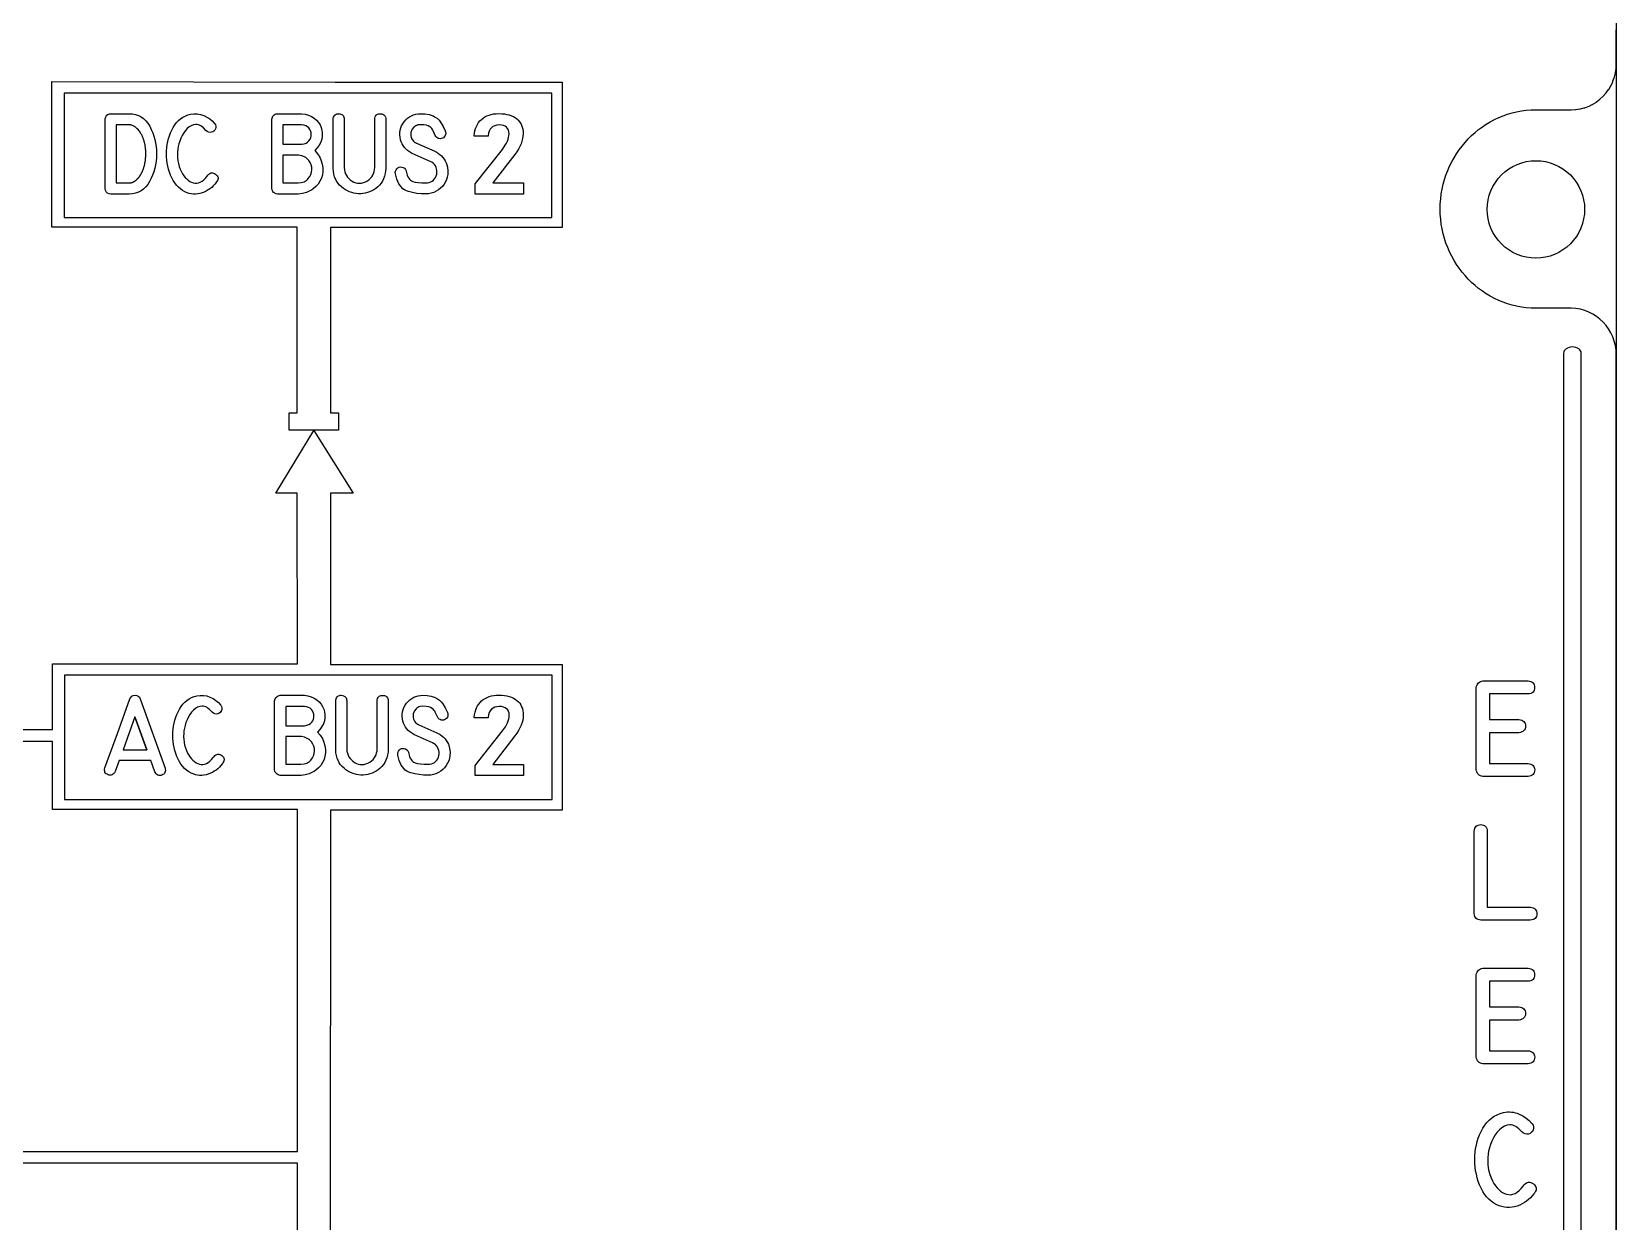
# Model space of a CAD drawing. Extents: x 27 to 704, y 10 to 614.
# Drawn here: x 445.4 to 526.3, y 299.1 to 359.8 of the extents above; entities that cross this region are included whole.
import ezdxf

# ---------------------------------------------------------------- set-up
doc = ezdxf.new("R2010")
doc.units = 0
for name, color, linetype in [('_BACKPANEL', 5, 'CONTINUOUS'), ('_ENGRAVING', 105, 'CONTINUOUS'), ('_TOPLAYER', 1, 'CONTINUOUS')]:
    doc.layers.add(name, color=color, linetype=linetype)

msp = doc.modelspace()

# ---------------------------------------------------------------- linework, layer by layer
at = {"layer": '_BACKPANEL'}
msp.add_lwpolyline([(526.323, 364.71), (526.323, 359.871), (526.323, 350.191), (526.323, 340.512), (526.323, 267.915), (526.323, 258.235), (203.984, 258.235), (203.984, 267.915), (203.984, 340.512), (203.984, 350.191), (203.984, 359.871), (203.984, 364.71)], close=True, dxfattribs=at)
msp.add_lwpolyline([(522.216, 348.274, -0.414214), (519.728, 350.762, -0.414214), (522.216, 353.25, -0.414214), (524.704, 350.762, -0.414214)], format="xyb", close=True, dxfattribs=at)
at = {"layer": '_ENGRAVING'}
for points in [[(460.913, 357.269), (472.494, 357.269), (472.494, 349.832), (460.664, 349.832), (460.664, 348.834), (460.663, 340.378), (461.082, 340.378), (461.082, 339.478), (458.561, 339.478), (458.561, 340.378), (458.968, 340.378), (458.96, 349.853), (446.446, 349.853), (446.446, 357.289)], [(447.06, 350.353), (471.971, 350.353), (471.971, 356.704), (447.06, 356.704)], [(449.444, 355.651), (450.385, 355.651), (450.554, 355.641), (450.713, 355.611), (450.861, 355.561), (450.998, 355.491), (451.123, 355.4), (451.238, 355.29), (451.342, 355.16), (451.435, 355.01), (451.517, 354.847), (451.588, 354.681), (451.648, 354.511), (451.697, 354.336), (451.735, 354.158), (451.762, 353.975), (451.779, 353.789), (451.784, 353.599), (451.779, 353.408), (451.762, 353.222), (451.735, 353.039), (451.697, 352.861), (451.647, 352.687), (451.587, 352.516), (451.516, 352.35), (451.434, 352.188), (451.341, 352.037), (451.237, 351.907), (451.122, 351.797), (450.996, 351.707), (450.86, 351.637), (450.712, 351.586), (450.554, 351.556), (450.385, 351.546), (449.444, 351.546), (449.448, 351.546), (449.444, 351.546), (449.372, 351.558), (449.282, 351.594), (449.246, 351.62), (449.217, 351.652), (449.195, 351.688), (449.179, 351.73), (449.167, 351.831), (449.165, 351.831), (449.167, 355.37), (449.165, 355.386), (449.172, 355.439), (449.189, 355.488), (449.216, 355.533), (449.251, 355.574), (449.294, 355.608), (449.341, 355.632), (449.391, 355.646), (449.446, 355.651)], [(454.865, 352.188), (454.847, 352.162), (454.837, 352.148), (454.829, 352.136), (454.758, 352.046), (454.682, 351.964), (454.6, 351.887), (454.513, 351.818), (454.421, 351.755), (454.323, 351.699), (454.22, 351.65), (454.112, 351.607), (454.001, 351.574), (453.89, 351.552), (453.78, 351.542), (453.67, 351.543), (453.561, 351.556), (453.452, 351.581), (453.344, 351.617), (453.236, 351.665), (453.115, 351.733), (453.002, 351.812), (452.898, 351.902), (452.801, 352.002), (452.714, 352.114), (452.634, 352.237), (452.563, 352.37), (452.5, 352.514), (452.446, 352.665), (452.4, 352.817), (452.362, 352.97), (452.332, 353.125), (452.311, 353.282), (452.299, 353.44), (452.294, 353.599), (452.298, 353.76), (452.311, 353.92), (452.332, 354.077), (452.362, 354.23), (452.4, 354.38), (452.447, 354.527), (452.502, 354.67), (452.566, 354.811), (452.638, 354.947), (452.719, 355.076), (452.808, 355.193), (452.907, 355.296), (453.014, 355.387), (453.129, 355.466), (453.253, 355.531), (453.386, 355.585), (453.527, 355.625), (453.695, 355.65), (453.862, 355.648), (454.03, 355.618), (454.196, 355.56), (454.356, 355.481), (454.5, 355.388), (454.629, 355.28), (454.743, 355.158), (454.753, 355.144), (454.79, 355.082), (454.809, 355.018), (454.809, 354.951), (454.791, 354.88), (454.759, 354.815), (454.715, 354.764), (454.66, 354.726), (454.594, 354.701), (454.518, 354.692), (454.446, 354.704), (454.377, 354.738), (454.31, 354.793), (454.178, 354.929), (454.112, 354.982), (454.048, 355.025), (453.984, 355.057), (453.92, 355.08), (453.857, 355.092), (453.795, 355.094), (453.674, 355.077), (453.56, 355.037), (453.453, 354.974), (453.352, 354.889), (453.258, 354.786), (453.173, 354.67), (453.095, 354.54), (453.026, 354.396), (452.968, 354.248), (452.921, 354.105), (452.888, 353.967), (452.867, 353.833), (452.854, 353.687), (452.85, 353.54), (452.857, 353.393), (452.874, 353.245), (452.901, 353.099), (452.94, 352.958), (452.991, 352.821), (453.054, 352.689), (453.116, 352.58), (453.182, 352.482), (453.251, 352.394), (453.325, 352.317), (453.402, 352.251), (453.484, 352.195), (453.569, 352.151), (453.658, 352.117), (453.749, 352.097), (453.839, 352.095), (453.929, 352.112), (454.018, 352.146), (454.107, 352.199), (454.195, 352.27), (454.283, 352.359), (454.37, 352.466), (454.408, 352.518), (454.455, 352.565), (454.503, 352.599), (454.552, 352.622), (454.601, 352.633), (454.651, 352.633), (454.701, 352.621), (454.753, 352.597), (454.804, 352.561), (454.851, 352.519), (454.886, 352.476), (454.911, 352.431), (454.924, 352.385), (454.926, 352.338), (454.917, 352.289), (454.897, 352.239)], [(459.195, 355.651), (459.377, 355.625), (459.544, 355.577), (459.696, 355.509), (459.833, 355.42), (459.952, 355.316), (460.052, 355.202), (460.132, 355.077), (460.191, 354.942), (460.23, 354.8), (460.248, 354.654), (460.244, 354.503), (460.218, 354.347), (460.169, 354.193), (460.094, 354.044), (459.993, 353.902), (459.866, 353.767), (460.005, 353.601), (460.115, 353.429), (460.197, 353.251), (460.249, 353.066), (460.275, 352.88), (460.275, 352.701), (460.251, 352.528), (460.202, 352.361), (460.13, 352.203), (460.034, 352.058), (459.916, 351.925), (459.776, 351.805), (459.698, 351.751), (459.615, 351.703), (459.436, 351.626), (459.239, 351.574), (459.023, 351.546), (459.017, 351.546), (457.955, 351.546), (457.897, 351.558), (457.845, 351.577), (457.8, 351.601), (457.761, 351.633), (457.729, 351.671), (457.703, 351.716), (457.684, 351.767), (457.671, 351.825), (457.671, 355.366), (457.683, 355.425), (457.702, 355.477), (457.727, 355.523), (457.759, 355.562), (457.798, 355.594), (457.844, 355.62), (457.896, 355.639), (457.955, 355.651)], [(463.492, 352.899), (463.492, 352.859), (463.484, 352.739), (463.458, 352.591), (463.421, 352.452), (463.374, 352.324), (463.317, 352.206), (463.249, 352.098), (463.171, 352), (463.082, 351.912), (462.983, 351.834), (462.878, 351.766), (462.771, 351.708), (462.662, 351.659), (462.551, 351.62), (462.439, 351.591), (462.325, 351.571), (462.21, 351.561), (462.092, 351.561), (461.975, 351.571), (461.861, 351.59), (461.749, 351.619), (461.639, 351.657), (461.532, 351.705), (461.428, 351.763), (461.326, 351.83), (461.227, 351.907), (461.134, 351.993), (461.053, 352.089), (460.983, 352.194), (460.924, 352.308), (460.876, 352.432), (460.84, 352.565), (460.814, 352.707), (460.8, 352.859), (460.8, 352.899), (460.8, 355.37), (460.806, 355.427), (460.822, 355.479), (460.848, 355.527), (460.878, 355.568), (460.912, 355.601), (460.95, 355.625), (460.992, 355.642), (461.037, 355.651), (461.087, 355.652), (461.141, 355.645), (461.193, 355.631), (461.238, 355.611), (461.276, 355.586), (461.308, 355.554), (461.332, 355.517), (461.35, 355.474), (461.36, 355.425), (461.363, 355.37), (461.363, 352.899), (461.376, 352.788), (461.4, 352.683), (461.434, 352.586), (461.479, 352.496), (461.535, 352.414), (461.602, 352.338), (461.68, 352.27), (461.768, 352.21), (461.862, 352.16), (461.957, 352.125), (462.054, 352.105), (462.152, 352.1), (462.251, 352.11), (462.351, 352.135), (462.453, 352.175), (462.555, 352.23), (462.642, 352.289), (462.716, 352.356), (462.778, 352.431), (462.828, 352.514), (462.867, 352.604), (462.897, 352.698), (462.918, 352.796), (462.931, 352.899), (462.931, 355.37), (462.935, 355.424), (462.95, 355.482), (462.971, 355.531), (462.999, 355.571), (463.033, 355.603), (463.074, 355.627), (463.122, 355.642), (463.176, 355.649), (463.236, 355.647), (463.296, 355.637), (463.348, 355.621), (463.392, 355.597), (463.428, 355.566), (463.456, 355.528), (463.476, 355.482), (463.488, 355.43), (463.492, 355.37)], [(465.988, 353.731), (466.02, 353.717), (466.056, 353.699), (466.088, 353.681), (466.119, 353.662), (466.152, 353.643), (466.246, 353.574), (466.33, 353.5), (466.406, 353.419), (466.472, 353.332), (466.528, 353.239), (466.575, 353.139), (466.613, 353.033), (466.641, 352.921), (466.663, 352.738), (466.657, 352.55), (466.633, 352.417), (466.593, 352.288), (466.538, 352.165), (466.466, 352.046), (466.382, 351.937), (466.287, 351.841), (466.182, 351.758), (466.068, 351.689), (465.938, 351.629), (465.806, 351.586), (465.671, 351.561), (465.535, 351.552), (465.306, 351.56), (465.082, 351.582), (464.863, 351.619), (464.65, 351.672), (464.548, 351.708), (464.454, 351.756), (464.368, 351.817), (464.289, 351.891), (464.218, 351.977), (464.154, 352.075), (464.098, 352.186), (464.049, 352.31), (464.013, 352.446), (463.985, 352.587), (463.978, 352.657), (463.988, 352.722), (464.014, 352.784), (464.056, 352.841), (464.109, 352.888), (464.169, 352.917), (464.235, 352.93), (464.307, 352.925), (464.379, 352.901), (464.44, 352.86), (464.489, 352.803), (464.526, 352.729), (464.532, 352.711), (464.589, 352.515), (464.624, 352.434), (464.664, 352.364), (464.708, 352.304), (464.756, 352.256), (464.809, 352.218), (464.867, 352.192), (464.998, 352.155), (465.152, 352.131), (465.33, 352.117), (465.531, 352.116), (465.625, 352.121), (465.711, 352.139), (465.79, 352.167), (465.861, 352.208), (465.924, 352.26), (465.979, 352.323), (466.027, 352.398), (466.068, 352.484), (466.093, 352.567), (466.105, 352.652), (466.103, 352.738), (466.088, 352.826), (466.06, 352.911), (466.022, 352.989), (465.973, 353.059), (465.914, 353.122), (465.847, 353.17), (465.762, 353.216), (464.838, 353.623), (464.808, 353.639), (464.7, 353.702), (464.603, 353.772), (464.516, 353.848), (464.44, 353.93), (464.375, 354.018), (464.321, 354.113), (464.278, 354.215), (464.245, 354.322), (464.218, 354.449), (464.206, 354.572), (464.208, 354.692), (464.224, 354.809), (464.255, 354.922), (464.3, 355.033), (464.358, 355.139), (464.431, 355.243), (464.515, 355.339), (464.604, 355.422), (464.7, 355.492), (464.802, 355.549), (464.91, 355.594), (465.025, 355.625), (465.146, 355.645), (465.273, 355.651), (465.493, 355.645), (465.7, 355.606), (465.801, 355.58), (465.902, 355.541), (466.02, 355.476), (466.124, 355.4), (466.213, 355.314), (466.287, 355.216), (466.415, 355.001), (466.529, 354.769), (466.547, 354.717), (466.554, 354.669), (466.553, 354.623), (466.544, 354.58), (466.527, 354.539), (466.477, 354.462), (466.435, 354.426), (466.382, 354.396), (466.326, 354.378), (466.268, 354.374), (466.207, 354.382), (466.149, 354.403), (466.098, 354.436), (466.054, 354.483), (466.018, 354.543), (465.907, 354.78), (465.875, 354.838), (465.836, 354.891), (465.792, 354.939), (465.742, 354.982), (465.657, 355.029), (465.567, 355.062), (465.437, 355.084), (465.253, 355.09), (465.127, 355.074), (465.07, 355.055), (465.017, 355.03), (464.968, 354.997), (464.922, 354.958), (464.844, 354.857), (464.803, 354.782), (464.778, 354.702), (464.767, 354.619), (464.772, 354.531), (464.795, 354.426), (464.838, 354.333), (464.899, 354.253), (464.979, 354.186), (464.997, 354.173), (465.019, 354.16), (465.041, 354.15), (465.065, 354.14)], [(469.263, 355.654), (469.409, 355.65), (469.546, 355.637), (469.674, 355.617), (469.793, 355.588), (469.904, 355.55), (470.005, 355.504), (470.098, 355.45), (470.182, 355.388), (470.258, 355.319), (470.323, 355.242), (470.378, 355.158), (470.423, 355.066), (470.459, 354.967), (470.484, 354.861), (470.499, 354.748), (470.504, 354.627), (470.504, 354.619), (470.497, 354.5), (470.477, 354.377), (470.443, 354.25), (470.397, 354.117), (470.337, 353.983), (470.264, 353.847), (470.179, 353.711), (470.081, 353.574), (468.951, 352.116), (470.517, 352.116), (470.517, 351.542), (468.048, 351.542), (468.048, 352.068), (469.445, 353.826), (469.591, 354.041), (469.649, 354.145), (469.698, 354.246), (469.736, 354.346), (469.764, 354.441), (469.78, 354.531), (469.786, 354.616), (469.786, 354.627), (469.778, 354.729), (469.753, 354.819), (469.713, 354.896), (469.656, 354.96), (469.584, 355.01), (469.497, 355.046), (469.395, 355.067), (469.279, 355.075), (469.162, 355.066), (469.057, 355.039), (468.965, 354.994), (468.886, 354.932), (468.821, 354.854), (468.771, 354.76), (468.738, 354.649), (468.72, 354.523), (468.72, 354.503), (468.002, 354.503), (468.002, 354.523), (468.018, 354.656), (468.043, 354.78), (468.076, 354.897), (468.118, 355.005), (468.169, 355.106), (468.229, 355.199), (468.298, 355.283), (468.376, 355.36), (468.461, 355.429), (468.554, 355.489), (468.654, 355.539), (468.762, 355.581), (468.876, 355.613), (468.998, 355.636), (469.127, 355.649)], [(450.385, 352.112), (450.393, 352.112), (450.403, 352.112), (450.41, 352.113), (450.419, 352.114), (450.428, 352.115), (450.439, 352.116), (450.447, 352.117), (450.456, 352.118), (450.464, 352.119), (450.474, 352.12), (450.49, 352.124), (450.498, 352.127), (450.508, 352.132), (450.517, 352.133), (450.528, 352.136), (450.536, 352.138), (450.546, 352.142), (450.564, 352.15), (450.584, 352.158), (450.592, 352.161), (450.602, 352.166), (450.618, 352.176), (450.638, 352.186), (450.646, 352.191), (450.656, 352.198), (450.674, 352.21), (450.683, 352.215), (450.694, 352.222), (450.702, 352.228), (450.712, 352.236), (450.72, 352.241), (450.73, 352.248), (450.75, 352.264), (450.766, 352.28), (450.774, 352.288), (450.784, 352.298), (450.792, 352.306), (450.802, 352.316), (450.82, 352.332), (450.828, 352.34), (450.838, 352.35), (450.846, 352.359), (450.856, 352.37), (450.872, 352.39), (450.89, 352.412), (450.906, 352.434), (450.914, 352.445), (450.924, 352.456), (450.931, 352.468), (450.94, 352.48), (450.947, 352.493), (450.956, 352.506), (450.972, 352.53), (450.979, 352.543), (450.988, 352.556), (450.995, 352.569), (451.004, 352.583), (451.016, 352.609), (451.023, 352.623), (451.032, 352.639), (451.039, 352.652), (451.048, 352.667), (451.053, 352.681), (451.06, 352.697), (451.073, 352.727), (451.087, 352.759), (451.092, 352.774), (451.099, 352.791), (451.104, 352.807), (451.111, 352.825), (451.121, 352.857), (451.126, 352.873), (451.133, 352.891), (451.143, 352.925), (451.155, 352.959), (451.158, 352.976), (451.163, 352.995), (451.167, 353.012), (451.173, 353.031), (451.176, 353.046), (451.181, 353.066), (451.187, 353.104), (451.19, 353.121), (451.195, 353.14), (451.197, 353.157), (451.201, 353.176), (451.207, 353.214), (451.21, 353.232), (451.215, 353.252), (451.219, 353.29), (451.22, 353.307), (451.223, 353.328), (451.227, 353.366), (451.229, 353.404), (451.231, 353.444), (451.233, 353.482), (451.234, 353.501), (451.237, 353.522), (451.238, 353.54), (451.239, 353.561), (451.239, 353.579), (451.239, 353.599), (451.239, 353.618), (451.239, 353.637), (451.238, 353.656), (451.237, 353.677), (451.237, 353.695), (451.237, 353.715), (451.233, 353.755), (451.231, 353.791), (451.227, 353.833), (451.225, 353.869), (451.221, 353.907), (451.218, 353.925), (451.217, 353.945), (451.209, 353.983), (451.205, 354), (451.203, 354.02), (451.197, 354.058), (451.191, 354.096), (451.181, 354.132), (451.175, 354.166), (451.169, 354.183), (451.165, 354.202), (451.159, 354.219), (451.155, 354.238), (451.145, 354.272), (451.135, 354.306), (451.128, 354.321), (451.123, 354.338), (451.111, 354.372), (451.099, 354.404), (451.092, 354.419), (451.087, 354.436), (451.079, 354.45), (451.073, 354.466), (451.06, 354.497), (451.048, 354.525), (451.034, 354.555), (451.026, 354.568), (451.02, 354.581), (451.004, 354.609), (450.988, 354.635), (450.979, 354.648), (450.972, 354.661), (450.956, 354.685), (450.948, 354.697), (450.942, 354.709), (450.908, 354.755), (450.876, 354.799), (450.84, 354.839), (450.804, 354.877), (450.77, 354.911), (450.732, 354.941), (450.694, 354.972), (450.656, 354.998), (450.62, 355.02), (450.584, 355.038), (450.546, 355.052), (450.508, 355.066), (450.49, 355.071), (450.474, 355.078), (450.439, 355.084), (450.403, 355.086), (450.393, 355.086), (450.385, 355.086), (449.726, 355.086), (449.726, 352.112)], [(459.195, 355.082), (458.237, 355.082), (458.237, 354.094), (459.201, 354.094), (459.317, 354.115), (459.417, 354.152), (459.501, 354.204), (459.569, 354.273), (459.622, 354.351), (459.659, 354.432), (459.681, 354.515), (459.687, 354.602), (459.678, 354.688), (459.654, 354.77), (459.615, 354.848), (459.56, 354.922), (459.491, 354.987), (459.407, 355.035), (459.308, 355.067)], [(459.017, 352.114), (459.177, 352.133), (459.316, 352.176), (459.378, 352.206), (459.435, 352.243), (459.487, 352.285), (459.534, 352.334), (459.613, 352.44), (459.669, 352.552), (459.705, 352.669), (459.719, 352.792), (459.712, 352.916), (459.682, 353.036), (459.631, 353.152), (459.558, 353.264), (459.514, 353.316), (459.463, 353.363), (459.407, 353.405), (459.345, 353.441), (459.205, 353.497), (459.041, 353.53), (458.237, 353.53), (458.237, 352.114)], [(447.08, 320.615), (471.99, 320.615), (471.99, 326.965), (447.08, 326.965)], [(521.819, 326.011), (519.845, 326.011), (519.845, 324.708), (521.35, 324.708), (521.429, 324.692), (521.498, 324.668), (521.556, 324.637), (521.603, 324.598), (521.64, 324.552), (521.666, 324.498), (521.682, 324.437), (521.687, 324.369), (521.681, 324.3), (521.665, 324.239), (521.639, 324.185), (521.602, 324.14), (521.554, 324.101), (521.497, 324.07), (521.428, 324.047), (521.35, 324.032), (519.845, 324.032), (519.845, 322.467), (521.819, 322.467), (521.898, 322.451), (521.966, 322.427), (522.023, 322.396), (522.071, 322.358), (522.107, 322.312), (522.134, 322.259), (522.149, 322.199), (522.155, 322.131), (522.149, 322.063), (522.134, 322.003), (522.107, 321.95), (522.071, 321.905), (522.023, 321.867), (521.966, 321.836), (521.898, 321.813), (521.819, 321.798), (519.513, 321.798), (519.443, 321.811), (519.381, 321.833), (519.326, 321.863), (519.28, 321.901), (519.242, 321.948), (519.212, 322.002), (519.189, 322.065), (519.175, 322.136), (519.175, 326.342), (519.19, 326.416), (519.213, 326.48), (519.244, 326.536), (519.282, 326.582), (519.329, 326.619), (519.382, 326.647), (519.444, 326.666), (519.513, 326.675), (521.819, 326.675), (521.898, 326.664), (521.966, 326.644), (522.023, 326.616), (522.07, 326.578), (522.107, 326.532), (522.133, 326.477), (522.148, 326.413), (522.153, 326.34), (522.148, 326.268), (522.132, 326.204), (522.106, 326.149), (522.069, 326.104), (522.022, 326.067), (521.965, 326.039), (521.897, 326.02)], [(449.149, 322.24), (449.786, 324), (450.426, 325.759), (450.467, 325.839), (450.524, 325.896), (450.597, 325.931), (450.686, 325.943), (450.776, 325.932), (450.849, 325.898), (450.907, 325.84), (450.949, 325.759), (452.224, 322.23), (452.234, 322.163), (452.235, 322.102), (452.227, 322.047), (452.211, 321.998), (452.185, 321.956), (452.15, 321.92), (452.106, 321.89), (452.053, 321.866), (451.997, 321.851), (451.944, 321.846), (451.894, 321.852), (451.848, 321.867), (451.805, 321.894), (451.766, 321.93), (451.729, 321.977), (451.697, 322.034), (451.492, 322.605), (449.871, 322.605), (449.672, 322.048), (449.638, 321.991), (449.601, 321.944), (449.561, 321.907), (449.518, 321.881), (449.471, 321.866), (449.42, 321.861), (449.367, 321.867), (449.31, 321.883), (449.256, 321.908), (449.212, 321.938), (449.177, 321.974), (449.152, 322.016), (449.137, 322.063), (449.131, 322.116), (449.135, 322.175)], [(455.177, 322.493), (455.159, 322.467), (455.149, 322.453), (455.141, 322.441), (455.071, 322.352), (454.994, 322.27), (454.913, 322.194), (454.826, 322.125), (454.734, 322.063), (454.637, 322.007), (454.534, 321.958), (454.426, 321.915), (454.316, 321.882), (454.206, 321.86), (454.096, 321.85), (453.987, 321.851), (453.878, 321.864), (453.77, 321.889), (453.662, 321.925), (453.554, 321.972), (453.434, 322.04), (453.321, 322.119), (453.217, 322.208), (453.121, 322.309), (453.034, 322.42), (452.955, 322.542), (452.884, 322.675), (452.821, 322.819), (452.767, 322.969), (452.721, 323.12), (452.683, 323.273), (452.654, 323.427), (452.633, 323.583), (452.621, 323.74), (452.616, 323.899), (452.62, 324.059), (452.633, 324.219), (452.654, 324.375), (452.683, 324.528), (452.721, 324.677), (452.768, 324.823), (452.823, 324.966), (452.886, 325.106), (452.958, 325.242), (453.039, 325.371), (453.128, 325.487), (453.226, 325.59), (453.333, 325.681), (453.448, 325.759), (453.571, 325.824), (453.704, 325.877), (453.845, 325.917), (454.011, 325.942), (454.178, 325.94), (454.345, 325.91), (454.511, 325.852), (454.669, 325.774), (454.813, 325.681), (454.942, 325.574), (455.056, 325.452), (455.066, 325.438), (455.102, 325.377), (455.121, 325.312), (455.121, 325.245), (455.104, 325.175), (455.071, 325.111), (455.027, 325.059), (454.973, 325.021), (454.907, 324.997), (454.832, 324.988), (454.759, 325), (454.69, 325.033), (454.624, 325.089), (454.492, 325.224), (454.427, 325.277), (454.363, 325.319), (454.299, 325.352), (454.236, 325.374), (454.173, 325.386), (454.111, 325.388), (453.991, 325.371), (453.877, 325.331), (453.77, 325.269), (453.67, 325.184), (453.576, 325.082), (453.491, 324.966), (453.414, 324.836), (453.345, 324.693), (453.287, 324.546), (453.241, 324.403), (453.207, 324.265), (453.186, 324.132), (453.173, 323.986), (453.17, 323.84), (453.177, 323.693), (453.193, 323.546), (453.22, 323.401), (453.26, 323.261), (453.31, 323.124), (453.373, 322.992), (453.435, 322.884), (453.5, 322.786), (453.57, 322.699), (453.643, 322.622), (453.72, 322.556), (453.801, 322.501), (453.886, 322.456), (453.975, 322.422), (454.065, 322.403), (454.155, 322.401), (454.245, 322.418), (454.334, 322.452), (454.422, 322.505), (454.51, 322.575), (454.597, 322.664), (454.684, 322.771), (454.722, 322.823), (454.769, 322.869), (454.816, 322.903), (454.865, 322.926), (454.914, 322.937), (454.964, 322.937), (455.014, 322.925), (455.065, 322.901), (455.116, 322.866), (455.163, 322.824), (455.198, 322.781), (455.222, 322.736), (455.236, 322.69), (455.238, 322.643), (455.229, 322.594), (455.208, 322.545)], [(459.334, 325.943), (459.515, 325.917), (459.682, 325.87), (459.833, 325.802), (459.969, 325.713), (460.088, 325.61), (460.188, 325.496), (460.267, 325.372), (460.326, 325.237), (460.365, 325.096), (460.383, 324.95), (460.379, 324.799), (460.353, 324.644), (460.304, 324.49), (460.229, 324.343), (460.129, 324.201), (460.002, 324.066), (460.141, 323.902), (460.251, 323.73), (460.332, 323.552), (460.384, 323.368), (460.41, 323.183), (460.41, 323.005), (460.386, 322.832), (460.337, 322.666), (460.265, 322.509), (460.17, 322.364), (460.053, 322.232), (459.913, 322.112), (459.835, 322.058), (459.753, 322.011), (459.574, 321.934), (459.378, 321.882), (459.163, 321.854), (459.157, 321.854), (458.099, 321.854), (458.041, 321.866), (457.99, 321.885), (457.945, 321.909), (457.906, 321.941), (457.874, 321.979), (457.848, 322.023), (457.829, 322.074), (457.816, 322.132), (457.816, 325.66), (457.828, 325.718), (457.847, 325.77), (457.872, 325.815), (457.904, 325.854), (457.943, 325.886), (457.988, 325.912), (458.04, 325.931), (458.099, 325.943)], [(459.334, 325.376), (458.379, 325.376), (458.379, 324.392), (459.34, 324.392), (459.455, 324.413), (459.555, 324.45), (459.639, 324.502), (459.707, 324.571), (459.759, 324.648), (459.796, 324.729), (459.818, 324.812), (459.824, 324.898), (459.815, 324.983), (459.791, 325.065), (459.752, 325.143), (459.698, 325.217), (459.629, 325.282), (459.545, 325.329), (459.447, 325.361)], [(463.614, 323.202), (463.614, 323.162), (463.606, 323.042), (463.58, 322.895), (463.544, 322.757), (463.497, 322.629), (463.44, 322.512), (463.372, 322.404), (463.294, 322.306), (463.206, 322.219), (463.107, 322.141), (463.002, 322.073), (462.896, 322.015), (462.787, 321.967), (462.677, 321.928), (462.566, 321.899), (462.452, 321.879), (462.337, 321.87), (462.22, 321.869), (462.103, 321.879), (461.989, 321.898), (461.878, 321.927), (461.769, 321.965), (461.662, 322.013), (461.558, 322.07), (461.457, 322.137), (461.358, 322.214), (461.266, 322.3), (461.185, 322.395), (461.115, 322.5), (461.056, 322.614), (461.009, 322.737), (460.972, 322.869), (460.947, 323.011), (460.933, 323.162), (460.933, 323.202), (460.933, 325.664), (460.939, 325.72), (460.955, 325.771), (460.981, 325.82), (461.011, 325.86), (461.044, 325.893), (461.082, 325.918), (461.124, 325.934), (461.169, 325.943), (461.219, 325.944), (461.272, 325.937), (461.324, 325.923), (461.369, 325.904), (461.407, 325.878), (461.439, 325.847), (461.463, 325.81), (461.48, 325.767), (461.491, 325.718), (461.494, 325.664), (461.494, 323.202), (461.507, 323.091), (461.53, 322.987), (461.565, 322.89), (461.61, 322.801), (461.665, 322.719), (461.732, 322.644), (461.809, 322.576), (461.897, 322.515), (461.991, 322.466), (462.086, 322.431), (462.182, 322.411), (462.279, 322.406), (462.378, 322.416), (462.478, 322.441), (462.579, 322.481), (462.681, 322.535), (462.768, 322.594), (462.842, 322.661), (462.903, 322.736), (462.953, 322.819), (462.992, 322.908), (463.022, 323.001), (463.043, 323.099), (463.055, 323.202), (463.055, 325.664), (463.059, 325.717), (463.074, 325.775), (463.095, 325.823), (463.123, 325.864), (463.157, 325.896), (463.198, 325.919), (463.245, 325.934), (463.299, 325.941), (463.36, 325.939), (463.419, 325.93), (463.471, 325.913), (463.515, 325.889), (463.551, 325.858), (463.578, 325.82), (463.598, 325.775), (463.61, 325.723), (463.614, 325.664)], [(466.1, 324.031), (466.132, 324.017), (466.168, 323.999), (466.2, 323.981), (466.231, 323.962), (466.263, 323.943), (466.357, 323.875), (466.442, 323.8), (466.517, 323.72), (466.582, 323.633), (466.638, 323.54), (466.685, 323.441), (466.723, 323.336), (466.751, 323.224), (466.773, 323.042), (466.767, 322.855), (466.743, 322.721), (466.703, 322.593), (466.648, 322.47), (466.577, 322.353), (466.493, 322.244), (466.398, 322.148), (466.294, 322.066), (466.18, 321.996), (466.05, 321.937), (465.919, 321.894), (465.785, 321.869), (465.649, 321.86), (465.421, 321.868), (465.198, 321.89), (464.98, 321.927), (464.768, 321.979), (464.667, 322.015), (464.573, 322.064), (464.487, 322.124), (464.408, 322.198), (464.337, 322.283), (464.274, 322.381), (464.218, 322.492), (464.169, 322.615), (464.133, 322.751), (464.105, 322.891), (464.099, 322.96), (464.108, 323.026), (464.134, 323.087), (464.176, 323.144), (464.229, 323.191), (464.289, 323.22), (464.354, 323.232), (464.426, 323.228), (464.498, 323.204), (464.559, 323.163), (464.608, 323.106), (464.644, 323.032), (464.65, 323.014), (464.707, 322.82), (464.742, 322.739), (464.781, 322.669), (464.825, 322.609), (464.874, 322.561), (464.926, 322.524), (464.984, 322.497), (465.114, 322.461), (465.268, 322.436), (465.445, 322.423), (465.645, 322.421), (465.738, 322.427), (465.824, 322.444), (465.903, 322.473), (465.974, 322.513), (466.037, 322.565), (466.092, 322.628), (466.14, 322.703), (466.18, 322.789), (466.205, 322.871), (466.217, 322.956), (466.215, 323.042), (466.2, 323.129), (466.173, 323.214), (466.135, 323.291), (466.086, 323.361), (466.027, 323.424), (465.96, 323.472), (465.876, 323.517), (464.955, 323.923), (464.925, 323.939), (464.817, 324.002), (464.72, 324.071), (464.634, 324.147), (464.559, 324.229), (464.494, 324.317), (464.44, 324.411), (464.397, 324.512), (464.364, 324.619), (464.338, 324.746), (464.326, 324.868), (464.328, 324.988), (464.344, 325.104), (464.374, 325.217), (464.419, 325.327), (464.477, 325.434), (464.55, 325.537), (464.633, 325.632), (464.722, 325.715), (464.817, 325.784), (464.919, 325.841), (465.027, 325.886), (465.141, 325.918), (465.262, 325.937), (465.388, 325.943), (465.607, 325.937), (465.814, 325.898), (465.914, 325.872), (466.015, 325.833), (466.133, 325.769), (466.236, 325.694), (466.325, 325.607), (466.399, 325.51), (466.525, 325.296), (466.639, 325.065), (466.657, 325.013), (466.664, 324.965), (466.663, 324.919), (466.654, 324.876), (466.637, 324.835), (466.588, 324.759), (466.546, 324.723), (466.493, 324.693), (466.437, 324.675), (466.379, 324.671), (466.319, 324.679), (466.261, 324.7), (466.21, 324.733), (466.167, 324.78), (466.13, 324.839), (466.02, 325.076), (465.987, 325.133), (465.949, 325.186), (465.905, 325.234), (465.856, 325.276), (465.771, 325.323), (465.681, 325.356), (465.551, 325.378), (465.368, 325.384), (465.243, 325.368), (465.186, 325.35), (465.133, 325.324), (465.084, 325.292), (465.039, 325.252), (464.961, 325.152), (464.92, 325.078), (464.895, 324.998), (464.885, 324.915), (464.889, 324.827), (464.912, 324.723), (464.955, 324.63), (465.016, 324.551), (465.096, 324.484), (465.114, 324.471), (465.136, 324.458), (465.158, 324.448), (465.181, 324.438)], [(469.268, 325.951), (469.414, 325.947), (469.551, 325.934), (469.679, 325.914), (469.798, 325.884), (469.909, 325.847), (470.01, 325.801), (470.103, 325.747), (470.187, 325.685), (470.263, 325.616), (470.328, 325.539), (470.383, 325.455), (470.428, 325.363), (470.464, 325.264), (470.489, 325.158), (470.504, 325.045), (470.509, 324.924), (470.509, 324.915), (470.502, 324.797), (470.482, 324.674), (470.448, 324.546), (470.402, 324.414), (470.342, 324.28), (470.269, 324.144), (470.184, 324.008), (470.086, 323.871), (468.956, 322.413), (470.522, 322.413), (470.522, 321.839), (468.053, 321.839), (468.053, 322.365), (469.45, 324.123), (469.596, 324.338), (469.654, 324.442), (469.703, 324.543), (469.742, 324.643), (469.769, 324.738), (469.785, 324.828), (469.791, 324.913), (469.791, 324.924), (469.783, 325.026), (469.758, 325.116), (469.718, 325.193), (469.661, 325.257), (469.589, 325.307), (469.502, 325.343), (469.4, 325.364), (469.284, 325.372), (469.167, 325.363), (469.062, 325.336), (468.97, 325.291), (468.891, 325.229), (468.826, 325.151), (468.776, 325.057), (468.743, 324.946), (468.725, 324.82), (468.725, 324.8), (468.007, 324.8), (468.007, 324.82), (468.023, 324.953), (468.048, 325.077), (468.081, 325.194), (468.123, 325.302), (468.174, 325.403), (468.234, 325.496), (468.303, 325.58), (468.381, 325.657), (468.467, 325.726), (468.559, 325.786), (468.659, 325.836), (468.767, 325.877), (468.881, 325.91), (469.003, 325.933), (469.132, 325.946)], [(451.289, 323.166), (450.684, 324.843), (450.076, 323.166)], [(450.684, 324.843), (451.289, 323.166)], [(459.157, 322.419), (459.316, 322.438), (459.455, 322.481), (459.517, 322.512), (459.574, 322.548), (459.625, 322.591), (459.672, 322.639), (459.75, 322.745), (459.807, 322.856), (459.842, 322.973), (459.856, 323.095), (459.849, 323.219), (459.82, 323.338), (459.769, 323.454), (459.696, 323.565), (459.651, 323.618), (459.601, 323.664), (459.545, 323.706), (459.484, 323.742), (459.344, 323.797), (459.181, 323.831), (458.379, 323.831), (458.379, 322.419)], [(519.401, 314.458), (519.332, 314.467), (519.27, 314.486), (519.216, 314.513), (519.17, 314.55), (519.132, 314.596), (519.101, 314.651), (519.078, 314.715), (519.063, 314.789), (519.063, 318.999), (519.079, 319.08), (519.103, 319.149), (519.135, 319.207), (519.175, 319.255), (519.222, 319.292), (519.277, 319.317), (519.34, 319.332), (519.41, 319.336), (519.481, 319.33), (519.542, 319.313), (519.596, 319.286), (519.64, 319.249), (519.677, 319.202), (519.704, 319.145), (519.724, 319.077), (519.734, 318.999), (519.734, 315.122), (521.933, 315.125), (522.012, 315.111), (522.08, 315.089), (522.138, 315.059), (522.185, 315.02), (522.222, 314.973), (522.248, 314.918), (522.263, 314.855), (522.267, 314.783), (522.261, 314.711), (522.245, 314.649), (522.218, 314.595), (522.181, 314.55), (522.134, 314.513), (522.076, 314.486), (522.008, 314.467), (521.93, 314.458)], [(521.819, 311.335), (519.845, 311.335), (519.845, 310.033), (521.35, 310.033), (521.429, 310.017), (521.498, 309.993), (521.556, 309.962), (521.603, 309.923), (521.64, 309.877), (521.666, 309.823), (521.682, 309.762), (521.687, 309.693), (521.681, 309.625), (521.665, 309.564), (521.639, 309.51), (521.602, 309.464), (521.554, 309.426), (521.497, 309.395), (521.428, 309.372), (521.35, 309.356), (519.845, 309.356), (519.845, 307.792), (521.819, 307.792), (521.898, 307.776), (521.966, 307.752), (522.023, 307.721), (522.071, 307.683), (522.107, 307.637), (522.134, 307.584), (522.149, 307.524), (522.155, 307.456), (522.149, 307.388), (522.134, 307.328), (522.107, 307.275), (522.071, 307.23), (522.023, 307.192), (521.966, 307.161), (521.898, 307.138), (521.819, 307.123), (519.513, 307.123), (519.443, 307.136), (519.381, 307.158), (519.326, 307.188), (519.28, 307.226), (519.242, 307.272), (519.212, 307.327), (519.189, 307.39), (519.175, 307.461), (519.175, 311.667), (519.19, 311.74), (519.213, 311.805), (519.244, 311.861), (519.282, 311.907), (519.329, 311.944), (519.382, 311.972), (519.444, 311.991), (519.513, 312), (521.819, 312), (521.898, 311.989), (521.966, 311.969), (522.023, 311.941), (522.07, 311.903), (522.107, 311.857), (522.133, 311.802), (522.148, 311.738), (522.153, 311.665), (522.148, 311.593), (522.132, 311.529), (522.106, 311.474), (522.069, 311.429), (522.022, 311.392), (521.965, 311.364), (521.897, 311.345)], [(522.162, 300.547), (522.14, 300.516), (522.129, 300.499), (522.119, 300.485), (522.034, 300.379), (521.943, 300.281), (521.846, 300.19), (521.742, 300.108), (521.632, 300.033), (521.515, 299.967), (521.392, 299.908), (521.263, 299.858), (521.131, 299.818), (520.999, 299.792), (520.868, 299.779), (520.737, 299.781), (520.607, 299.796), (520.477, 299.826), (520.347, 299.869), (520.219, 299.925), (520.074, 300.006), (519.94, 300.1), (519.815, 300.207), (519.7, 300.327), (519.596, 300.459), (519.501, 300.605), (519.416, 300.764), (519.341, 300.935), (519.276, 301.114), (519.221, 301.295), (519.176, 301.477), (519.141, 301.661), (519.116, 301.847), (519.101, 302.035), (519.096, 302.224), (519.1, 302.415), (519.115, 302.605), (519.14, 302.792), (519.176, 302.974), (519.221, 303.152), (519.277, 303.327), (519.343, 303.497), (519.419, 303.664), (519.505, 303.826), (519.602, 303.98), (519.709, 304.118), (519.826, 304.241), (519.953, 304.349), (520.091, 304.442), (520.239, 304.52), (520.398, 304.583), (520.566, 304.631), (520.666, 304.651), (520.766, 304.661), (520.866, 304.664), (520.966, 304.658), (521.065, 304.645), (521.165, 304.623), (521.265, 304.592), (521.364, 304.554), (521.554, 304.46), (521.726, 304.349), (521.88, 304.222), (522.017, 304.077), (522.029, 304.06), (522.072, 303.987), (522.095, 303.91), (522.095, 303.83), (522.074, 303.747), (522.035, 303.669), (521.983, 303.608), (521.917, 303.563), (521.838, 303.534), (521.748, 303.522), (521.662, 303.537), (521.579, 303.577), (521.5, 303.643), (521.42, 303.73), (521.342, 303.805), (521.264, 303.867), (521.187, 303.918), (521.11, 303.957), (521.035, 303.983), (520.96, 303.998), (520.885, 304), (520.742, 303.98), (520.606, 303.932), (520.477, 303.858), (520.357, 303.757), (520.245, 303.635), (520.143, 303.497), (520.051, 303.342), (519.969, 303.172), (519.899, 302.996), (519.843, 302.826), (519.803, 302.661), (519.778, 302.502), (519.762, 302.328), (519.759, 302.154), (519.767, 301.979), (519.786, 301.803), (519.819, 301.63), (519.866, 301.462), (519.927, 301.3), (520.002, 301.142), (520.076, 301.013), (520.154, 300.896), (520.237, 300.792), (520.325, 300.701), (520.417, 300.622), (520.514, 300.556), (520.616, 300.503), (520.722, 300.462), (520.831, 300.439), (520.938, 300.437), (521.045, 300.457), (521.152, 300.498), (521.258, 300.561), (521.363, 300.645), (521.467, 300.751), (521.571, 300.878), (521.617, 300.94), (521.673, 300.995), (521.73, 301.036), (521.788, 301.063), (521.847, 301.077), (521.906, 301.076), (521.966, 301.062), (522.027, 301.033), (522.089, 300.991), (522.145, 300.941), (522.187, 300.89), (522.216, 300.837), (522.232, 300.782), (522.234, 300.726), (522.223, 300.668), (522.199, 300.608)]]:
    msp.add_lwpolyline(points, close=True, dxfattribs=at)
for points in [[(524.534, 279.556), (524.534, 343.414), (524.534, 343.414), (524.524, 343.479), (524.498, 343.539), (524.457, 343.594), (524.402, 343.641), (524.335, 343.68), (524.259, 343.71), (524.175, 343.729), (524.084, 343.735), (524.083, 343.735), (523.992, 343.729), (523.908, 343.71), (523.832, 343.681), (523.765, 343.641), (523.71, 343.594), (523.668, 343.539), (523.642, 343.479), (523.633, 343.414), (523.633, 343.414), (523.633, 279.556)], [(442.654, 324.194), (446.465, 324.194), (446.465, 327.551), (458.979, 327.551), (458.972, 336.269), (457.871, 336.269), (459.817, 339.469), (461.821, 336.269), (460.662, 336.269), (460.661, 327.519), (472.494, 327.519), (472.494, 324.947), (472.494, 320.082), (460.664, 320.082), (460.664, 320.056), (460.659, 298.044)], [(379.783, 302.644), (458.979, 302.644), (458.979, 320.114), (446.465, 320.114), (446.465, 323.592), (442.654, 323.592)], [(458.979, 298.044), (458.979, 302.042), (379.783, 302.042)]]:
    msp.add_lwpolyline(points, dxfattribs=at)
at = {"layer": '_TOPLAYER'}
msp.add_lwpolyline([(526.323, 281.991), (526.323, 343.33), (526.311, 343.572), (526.276, 343.808), (526.22, 344.035), (526.142, 344.253), (526.046, 344.461), (525.931, 344.656), (525.799, 344.839), (525.65, 345.008), (525.487, 345.162), (525.311, 345.299), (525.121, 345.418), (524.92, 345.519), (524.709, 345.6), (524.489, 345.659), (524.26, 345.697), (524.025, 345.711), (522.219, 345.711), (521.967, 345.718), (521.719, 345.737), (521.474, 345.77), (521.233, 345.815), (520.997, 345.872), (520.765, 345.94), (520.538, 346.02), (520.316, 346.111), (520.099, 346.213), (519.888, 346.326), (519.684, 346.448), (519.485, 346.581), (519.294, 346.722), (519.109, 346.873), (518.931, 347.033), (518.762, 347.201), (518.6, 347.378), (518.446, 347.562), (518.301, 347.754), (518.165, 347.953), (518.038, 348.158), (517.92, 348.371), (517.812, 348.589), (517.714, 348.814), (517.626, 349.044), (517.55, 349.279), (517.484, 349.519), (517.429, 349.763), (517.386, 350.012), (517.355, 350.265), (517.336, 350.521), (517.33, 350.781), (517.336, 351.04), (517.355, 351.297), (517.386, 351.55), (517.429, 351.798), (517.484, 352.043), (517.55, 352.283), (517.626, 352.518), (517.714, 352.748), (517.812, 352.973), (517.92, 353.191), (518.038, 353.404), (518.165, 353.609), (518.301, 353.808), (518.446, 354), (518.6, 354.184), (518.762, 354.361), (518.931, 354.529), (519.109, 354.689), (519.294, 354.84), (519.485, 354.982), (519.684, 355.114), (519.888, 355.237), (520.099, 355.349), (520.316, 355.451), (520.538, 355.542), (520.765, 355.622), (520.997, 355.691), (521.233, 355.748), (521.474, 355.793), (521.719, 355.825), (521.967, 355.845), (522.219, 355.852), (524.014, 355.852), (524.244, 355.864), (524.256, 355.864), (524.465, 355.896), (524.491, 355.896), (524.685, 355.948), (524.701, 355.953), (524.717, 355.958), (524.894, 356.025), (524.93, 356.041), (525.098, 356.124), (525.108, 356.124), (525.119, 356.132), (525.131, 356.138), (525.306, 356.246), (525.311, 356.256), (525.316, 356.257), (525.487, 356.389), (525.643, 356.535), (525.654, 356.546), (525.792, 356.703), (525.802, 356.713), (525.926, 356.883), (525.936, 356.895), (526.038, 357.069), (526.046, 357.084), (526.053, 357.099), (526.137, 357.279), (526.143, 357.293), (526.149, 357.307), (526.217, 357.499), (526.222, 357.513), (526.227, 357.528), (526.278, 357.733), (526.278, 357.744), (526.311, 357.963), (526.311, 357.979), (526.322, 358.214), (526.322, 359.94)], dxfattribs=at)

doc.saveas('drawing.dxf')
